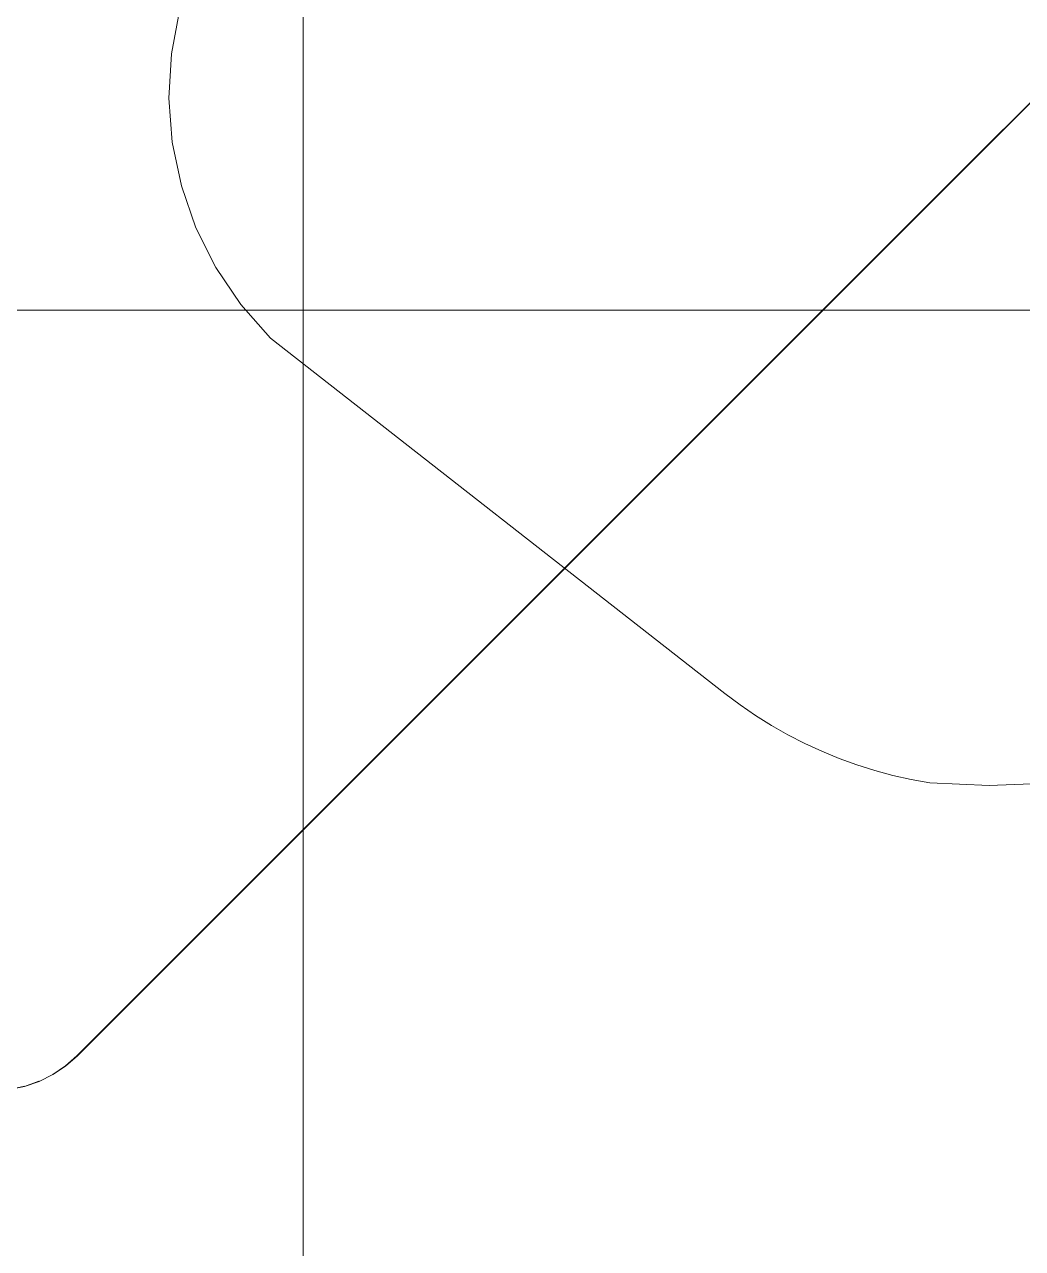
# Model space of a CAD drawing. Extents: x -566 to 72611, y -487 to 32334.
# Drawn here: x 39.91 to 51.11, y 194.61 to 208.35 of the extents above; entities that cross this region are included whole.
import ezdxf

# ---------------------------------------------------------------- set-up
doc = ezdxf.new("R2010")
doc.units = 0
doc.header["$LTSCALE"] = 0.5
doc.header["$MEASUREMENT"] = 0
doc.layers.add('floor', color=7, linetype='CONTINUOUS', lineweight=5, true_color=0xcfcfcf)
doc.layers.add('layout', color=7, linetype='CONTINUOUS', lineweight=5, true_color=0xcfcfcf)

msp = doc.modelspace()

# ---------------------------------------------------------------- hatches: boundary and pattern name
at = {"layer": 'floor'}
h = msp.add_hatch(dxfattribs=at)
h.set_pattern_fill('ANSI37', color=256, scale=100, angle=45)
h.set_pattern_definition([(90, (243.028, 267.632), (-12.5, 9e-16), []), (180, (243.028, 267.632), (-9e-16, -12.5), [])])
h.paths.add_polyline_path([(253.46925, 349.5), (154.11744, 349.5), (154.11744, 348.5), (101.14781, 348.5), (101.14781, 349.5), (0, 349.5), (0, 344.5), (36, 344.5, -0.33835703), (0, 308.66941), (0, 308.5), (0, 173.75), (253.46925, 173.75)])
h.paths.add_polyline_path([(36, 344.5), (0, 344.5), (0, 308.66941, 0.33835703)], flags=17)
h.paths.add_polyline_path([(253.46925, 173.75), (0, 173.75), (0, 173.74997), (0, 169.75), (253.46925, 169.75)])
h.paths.add_polyline_path([(253.46925, 169.75), (0, 169.75), (0, 149.21137), (36, 149.21137, -0.33835703), (0, 113.38078), (0, 113.21137), (0, 29.94998), (0, -5), (253.46925, -5)])
h.paths.add_polyline_path([(36, 149.21137), (0, 149.21137), (0, 113.38078, 0.33835703)], flags=17)
h.paths.add_polyline_path([(575.25, 169.75), (510, 169.75), (474.75, 169.75), (327.5, 169.75), (285.46925, 169.75), (285.46925, 165.75), (253.46925, 165.75), (253.46925, -5), (263.99725, -5), (263.99725, 95.99051), (287, 95.99051), (287, 97.5), (292, 97.5), (292, -5), (341.25, -5), (341.25, 13.02988), (341.25012, 15.02988), (346.24839, 15.02988, 0.36108524), (374.08728, 41.24999), (346.25012, 41.24999), (346.25012, 42.99999), (341.25, 42.99999), (341.25, 44.99999), (341.25, 97.5), (357.75, 97.5), (405.75, 97.5), (575.25, 97.5)])

# ---------------------------------------------------------------- linework, layer by layer
at = {"layer": 'layout'}
for points in [[(40.49762, 196.77264, -69.73263), (61.30317, 217.58074, -69.72025), (40.49643, 196.774, -69.72025)], [(61.30317, 217.58074, -69.72025), (40.49762, 196.77264, -69.73263), (61.30444, 217.57947, -69.73263)], [(41.55638, 208.01424, -79.38364), (41.64835, 208.49998, -80.51045), (41.55638, 208.01424, -80.51045)], [(41.64835, 208.49998, -80.51045), (41.55638, 208.01424, -79.38364), (41.64835, 208.49998, -79.38364)], [(41.52884, 207.51938, -79.38364), (41.55638, 208.01424, -80.51045), (41.52884, 207.51938, -80.51045)], [(41.55638, 208.01424, -80.51045), (41.52884, 207.51938, -79.38364), (41.55638, 208.01424, -79.38364)], [(41.56618, 207.02397, -80.51045), (41.52884, 207.51938, -79.38364), (41.52884, 207.51938, -80.51045)], [(41.52884, 207.51938, -79.38364), (41.56618, 207.02397, -80.51045), (41.56618, 207.02397, -79.38364)], [(41.66781, 206.53623, -80.51045), (41.56618, 207.02397, -79.38364), (41.56618, 207.02397, -80.51045)], [(41.56618, 207.02397, -79.38364), (41.66781, 206.53623, -80.51045), (41.66781, 206.53623, -79.38364)], [(41.83199, 206.06477, -80.51045), (41.66781, 206.53623, -79.38364), (41.66781, 206.53623, -80.51045)], [(41.66781, 206.53623, -79.38364), (41.83199, 206.06477, -80.51045), (41.83199, 206.06477, -79.38364)], [(42.05585, 205.61761, -80.51045), (41.83199, 206.06477, -79.38364), (41.83199, 206.06477, -80.51045)], [(41.83199, 206.06477, -79.38364), (42.05585, 205.61761, -80.51045), (42.05585, 205.61761, -79.38364)], [(42.33565, 205.20221, -80.51045), (42.05585, 205.61761, -79.38364), (42.05585, 205.61761, -80.51045)], [(42.05585, 205.61761, -79.38364), (42.33565, 205.20221, -80.51045), (42.33565, 205.20221, -79.38364)], [(42.6665, 204.82595, -80.51045), (42.33565, 205.20221, -79.38364), (42.33565, 205.20221, -80.51045)], [(42.33565, 205.20221, -79.38364), (42.6665, 204.82595, -80.51045), (42.6665, 204.82595, -79.38364)], [(47.76665, 200.83937, -80.51045), (42.6665, 204.82595, -79.38364), (42.6665, 204.82595, -80.51045)], [(42.6665, 204.82595, -79.38364), (47.76665, 200.83937, -80.51045), (47.76665, 200.83937, -79.38364)], [(47.93609, 200.71257, -80.51045), (47.76665, 200.83937, -79.38364), (47.76665, 200.83937, -80.51045)], [(47.76665, 200.83937, -79.38364), (47.93609, 200.71257, -80.51045), (47.93609, 200.71257, -79.38364)], [(48.11067, 200.59298, -80.51045), (47.93609, 200.71257, -79.38364), (47.93609, 200.71257, -80.51045)], [(47.93609, 200.71257, -79.38364), (48.11067, 200.59298, -80.51045), (48.11067, 200.59298, -79.38364)], [(48.29004, 200.48094, -80.51045), (48.11067, 200.59298, -79.38364), (48.11067, 200.59298, -80.51045)], [(48.11067, 200.59298, -79.38364), (48.29004, 200.48094, -80.51045), (48.29004, 200.48094, -79.38364)], [(48.47393, 200.37654, -80.51045), (48.29004, 200.48094, -79.38364), (48.29004, 200.48094, -80.51045)], [(48.29004, 200.48094, -79.38364), (48.47393, 200.37654, -80.51045), (48.47393, 200.37654, -79.38364)], [(48.66193, 200.28004, -80.51045), (48.47393, 200.37654, -79.38364), (48.47393, 200.37654, -80.51045)], [(48.47393, 200.37654, -79.38364), (48.66193, 200.28004, -80.51045), (48.66193, 200.28004, -79.38364)], [(48.85373, 200.19165, -80.51045), (48.66193, 200.28004, -79.38364), (48.66193, 200.28004, -80.51045)], [(48.66193, 200.28004, -79.38364), (48.85373, 200.19165, -80.51045), (48.85373, 200.19165, -79.38364)], [(49.04898, 200.11138, -80.51045), (48.85373, 200.19165, -79.38364), (48.85373, 200.19165, -80.51045)], [(48.85373, 200.19165, -79.38364), (49.04898, 200.11138, -80.51045), (49.04898, 200.11138, -79.38364)], [(49.24733, 200.03956, -80.51045), (49.04898, 200.11138, -79.38364), (49.04898, 200.11138, -80.51045)], [(49.04898, 200.11138, -79.38364), (49.24733, 200.03956, -80.51045), (49.24733, 200.03956, -79.38364)], [(49.44832, 199.97625, -80.51045), (49.24733, 200.03956, -79.38364), (49.24733, 200.03956, -80.51045)], [(49.24733, 200.03956, -79.38364), (49.44832, 199.97625, -80.51045), (49.44832, 199.97625, -79.38364)], [(49.65181, 199.92148, -80.51045), (49.44832, 199.97625, -79.38364), (49.44832, 199.97625, -80.51045)], [(49.44832, 199.97625, -79.38364), (49.65181, 199.92148, -80.51045), (49.65181, 199.92148, -79.38364)], [(49.85716, 199.87547, -80.51045), (49.65181, 199.92148, -79.38364), (49.65181, 199.92148, -80.51045)], [(49.65181, 199.92148, -79.38364), (49.85716, 199.87547, -80.51045), (49.85716, 199.87547, -79.38364)], [(50.06419, 199.83823, -80.51045), (49.85716, 199.87547, -79.38364), (49.85716, 199.87547, -80.51045)], [(49.85716, 199.87547, -79.38364), (50.06419, 199.83823, -80.51045), (50.06419, 199.83823, -79.38364)], [(50.73051, 199.80728, -80.51045), (50.06419, 199.83823, -79.38364), (50.06419, 199.83823, -80.51045)], [(50.06419, 199.83823, -79.38364), (50.73051, 199.80728, -80.51045), (50.73051, 199.80728, -79.38364)], [(51.39593, 199.83395, -79.38364), (50.73051, 199.80728, -80.51045), (51.39593, 199.83395, -80.51045)], [(50.73051, 199.80728, -80.51045), (51.39593, 199.83395, -79.38364), (50.73051, 199.80728, -79.38364)], [(40.36722, 196.66067, -69.72025), (40.22527, 196.56369, -69.73263), (40.3683, 196.65924, -69.73263)], [(40.3683, 196.65924, -69.73263), (40.49643, 196.774, -69.72025), (40.36722, 196.66067, -69.72025)], [(40.49643, 196.774, -69.72025), (40.3683, 196.65924, -69.73263), (40.49762, 196.77264, -69.73263)], [(40.22441, 196.56524, -69.72025), (40.07093, 196.48756, -69.73263), (40.22527, 196.56369, -69.73263)], [(39.90803, 196.43225, -69.73263), (39.73928, 196.39867, -69.73263), (39.90762, 196.43404, -69.72025)], [(40.07029, 196.48924, -69.72025), (39.90803, 196.43225, -69.73263), (40.07093, 196.48756, -69.73263)]]:
    msp.add_3dface(points, dxfattribs=at)

doc.saveas('drawing.dxf')
